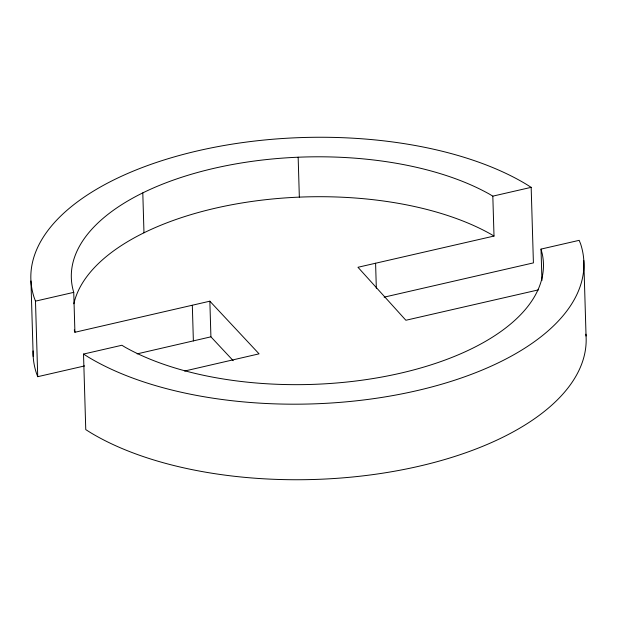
<?xml version="1.0" encoding="UTF-8"?>
<svg xmlns="http://www.w3.org/2000/svg" width="617" height="617" viewBox="0 0 617 617"><rect width="100%" height="100%" fill="white"/><g stroke="black" fill="none" stroke-linecap="round" stroke-linejoin="round"><path stroke-width="0.93" d="M74.264 329.925A236.157 113.767 -1.7 0 0 74.919 332.27L209.857 301.189L259.063 353.842L184.63 371.033M137.121 353.873L210.914 336.828L233.218 360.69M84.614 365.927L37.73 376.686L35.485 301.142L73.739 292.358A236.157 113.767 -1.7 0 1 211.963 168.803A236.157 113.767 -1.7 0 1 489.705 194.278L492.821 196.144L531.168 187.344L533.412 262.888L384.16 297.155M492.821 196.144L494.009 236.056L357.968 267.277L405.878 320.262L538.464 289.867M83.519 354.065L121.888 345.258L125.05 347.178A236.157 113.767 -1.7 0 0 398.25 373.694A236.157 113.767 -1.7 0 0 542.235 253.795L541.024 249.098L579.178 240.337L580.605 243.892A276.64 133.272 -1.7 0 1 416.745 390.684A276.64 133.272 -1.7 0 1 88.547 357.228L83.519 354.065L85.763 429.617L90.792 432.779A276.64 133.272 -1.7 0 0 404.636 469.313A276.64 133.272 -1.7 0 0 585.911 334.175M494.009 236.056L490.885 234.19A236.157 113.767 -1.7 0 0 240.969 203.132A236.157 113.767 -1.7 0 0 73.847 303.772M531.168 187.344L526.208 184.221A276.64 133.272 -1.7 0 0 198.018 150.764A276.64 133.272 -1.7 0 0 34.151 297.564L35.485 301.142M37.73 376.686L36.395 373.108A276.64 133.272 -1.7 0 1 33.094 350.934M583.805 260.49L586.05 336.034M541.024 249.098L541.95 280.457M375.591 263.243L376.331 288.286M298.158 157.212L299.345 197.124M209.857 301.189L210.914 336.828M192.319 305.315L193.376 340.954M142.797 192.89L143.977 232.794M73.739 292.358L74.919 332.27M30.95 280.966L33.195 356.51"/></g></svg>
